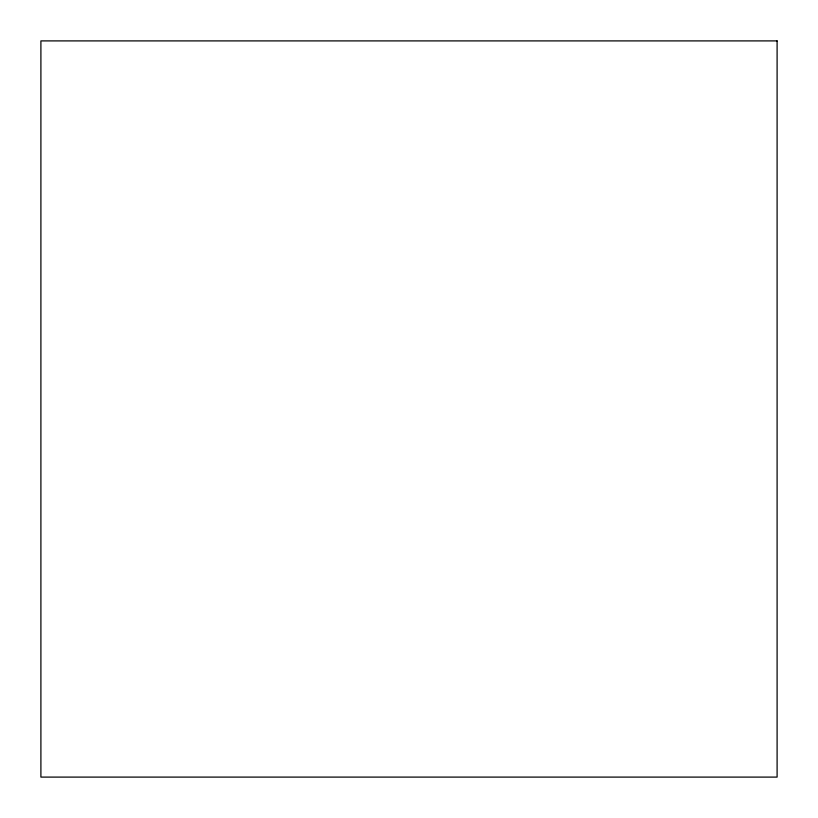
<?xml version="1.0" encoding="UTF-8"?>
<svg xmlns="http://www.w3.org/2000/svg" width="818" height="818" viewBox="0 0 818 818"><rect width="100%" height="100%" fill="white"/><g stroke="black" fill="none" stroke-linecap="round" stroke-linejoin="round"><path stroke-width="1.23" d="M777.1 40.9L40.9 40.9L40.9 777.1L777.1 777.1L777.1 40.9"/></g></svg>
